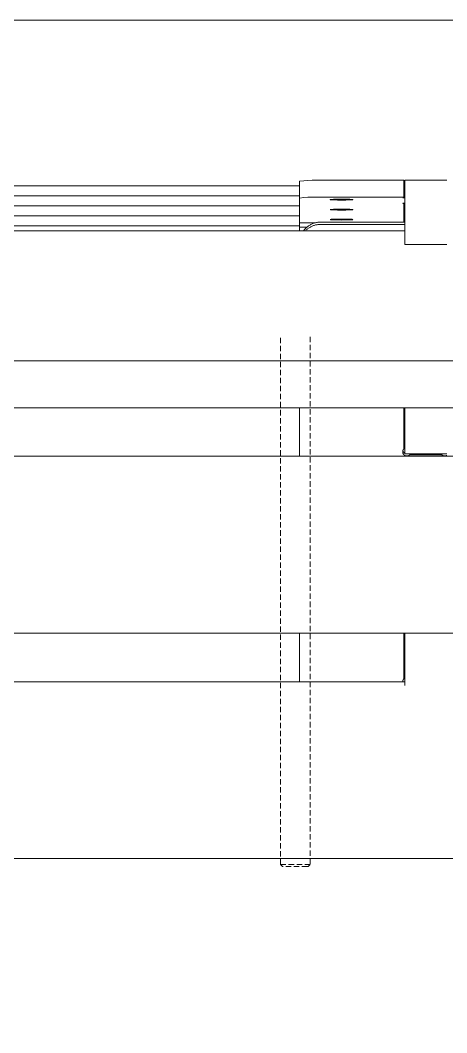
# Model space of a CAD drawing. Header units: millimetres. Extents: x -213 to 4577, y -424 to 2634.
# Drawn here: x 942.8 to 1044.2, y 2393.8 to 2634.2 of the extents above; entities that cross this region are included whole.
import ezdxf

# ---------------------------------------------------------------- set-up
doc = ezdxf.new("R2010")
doc.units = ezdxf.units.MM
doc.linetypes.add('HIDDEN', pattern=[1.905, 1.27, -0.635])
doc.layers.add('ZANO_R', color=7, linetype='Continuous', lineweight=0)
doc.layers.add('ZANO_R_przerywana', color=7, linetype='HIDDEN', lineweight=0)

msp = doc.modelspace()

# ---------------------------------------------------------------- linework, layer by layer
at = {"layer": 'ZANO_R'}
for p, q in [((142.17, 2634.21), (1936.17, 2634.21)), ((1009.17, 2594.89), (224.17, 2594.89)), ((1010.17, 2596.1), (1009.17, 2595.99)), ((1009.17, 2595.99), (1009.17, 2592)), ((1011.17, 2596.18), (1010.17, 2596.1)), ((1012.17, 2596.22), (1011.17, 2596.18)), ((1013.17, 2596.23), (1012.17, 2596.22)), ((1014.17, 2596.2), (1013.17, 2596.23)), ((1033.97, 2596.2), (1014.17, 2596.2)), ((1033.97, 2592.21), (1033.97, 2596.2)), ((1034.17, 2596.02), (1033.97, 2596.03)), ((1034.17, 2596.2), (1034.17, 2583.59)), ((1034.17, 2596.2), (1044.17, 2596.2)), ((1009.17, 2592.53), (224.17, 2592.53)), ((1010.17, 2592.11), (1009.17, 2592)), ((1009.17, 2592), (1009.17, 2586.12)), ((1011.17, 2592.18), (1010.17, 2592.11)), ((1012.17, 2592.22), (1011.17, 2592.18)), ((1013.17, 2592.23), (1012.17, 2592.22)), ((1014.17, 2592.21), (1013.17, 2592.23)), ((1033.97, 2592.21), (1014.17, 2592.21)), ((1033.68, 2592.05), (1033.68, 2592.06)), ((1033.68, 2592.06), (1033.68, 2592.06)), ((1033.68, 2592.06), (1033.68, 2592.06)), ((1033.68, 2592.06), (1033.68, 2592.06)), ((1033.68, 2592.06), (1033.68, 2592.06)), ((1033.68, 2592.06), (1033.68, 2592.06)), ((1033.68, 2592.06), (1033.68, 2592.06)), ((1033.68, 2592.06), (1033.68, 2592.06)), ((1033.68, 2592.06), (1033.68, 2592.06)), ((1033.68, 2592.06), (1033.68, 2592.06)), ((1033.68, 2592.06), (1033.68, 2592.06)), ((1033.68, 2592.06), (1033.68, 2592.06)), ((1033.68, 2592.06), (1033.68, 2592.06)), ((1033.68, 2592.06), (1033.68, 2592.06)), ((1033.68, 2592.06), (1033.68, 2592.06)), ((1033.68, 2592.06), (1033.68, 2592.06)), ((1033.68, 2592.06), (1033.68, 2592.06)), ((1033.68, 2592.06), (1033.68, 2592.06)), ((1033.68, 2592.06), (1033.68, 2592.06)), ((1033.68, 2592.06), (1033.68, 2592.06)), ((1033.68, 2592.06), (1033.68, 2592.06)), ((1033.68, 2592.06), (1033.68, 2592.06)), ((1033.68, 2592.06), (1033.68, 2592.06)), ((1033.68, 2592.06), (1033.68, 2592.06)), ((1033.68, 2592.06), (1033.68, 2592.06)), ((1033.68, 2592.06), (1033.68, 2592.06)), ((1033.68, 2592.06), (1033.68, 2592.06)), ((1033.68, 2592.06), (1033.68, 2592.06)), ((1033.68, 2592.06), (1033.68, 2592.06)), ((1033.68, 2592.06), (1033.68, 2592.06)), ((1033.68, 2592.06), (1033.68, 2592.06)), ((1033.68, 2592.06), (1033.68, 2592.06)), ((1033.68, 2592.06), (1033.68, 2592.06)), ((1033.68, 2592.06), (1033.68, 2592.06)), ((1033.68, 2592.06), (1033.69, 2592.06)), ((1033.69, 2592.05), (1033.68, 2592.05)), ((1033.69, 2592.06), (1033.69, 2592.07)), ((1033.69, 2592.07), (1033.69, 2592.07)), ((1033.69, 2592.07), (1033.69, 2592.07)), ((1033.69, 2592.07), (1033.7, 2592.07)), ((1033.69, 2592.06), (1033.69, 2592.06)), ((1033.7, 2592.05), (1033.69, 2592.05)), ((1033.69, 2592.05), (1033.69, 2592.05)), ((1033.69, 2592.05), (1033.69, 2592.05)), ((1033.69, 2592.05), (1033.69, 2592.05)), ((1033.69, 2592.05), (1033.69, 2592.05)), ((1033.7, 2592.07), (1033.7, 2592.07)), ((1033.7, 2592.07), (1033.71, 2592.07)), ((1033.71, 2592.05), (1033.7, 2592.05)), ((1033.7, 2592.05), (1033.7, 2592.05)), ((1033.71, 2592.07), (1033.71, 2592.07)), ((1033.71, 2592.07), (1033.73, 2592.07)), ((1033.73, 2592.05), (1033.71, 2592.05)), ((1033.71, 2592.05), (1033.71, 2592.05)), ((1033.73, 2592.07), (1033.76, 2592.08)), ((1033.76, 2592.04), (1033.73, 2592.05)), ((1033.76, 2592.08), (1033.8, 2592.08)), ((1033.8, 2592.04), (1033.76, 2592.04)), ((1033.8, 2592.08), (1033.97, 2592.09)), ((1033.97, 2592.03), (1033.8, 2592.04)), ((1033.97, 2592.09), (1033.97, 2592.21)), ((1034.17, 2592.02), (1033.97, 2592.03)), ((1009.17, 2590.16), (224.17, 2590.16)), ((1016.47, 2591.61), (1016.47, 2591.62)), ((1016.47, 2591.62), (1016.47, 2591.62)), ((1016.47, 2591.62), (1016.47, 2591.62)), ((1016.47, 2591.62), (1016.47, 2591.62)), ((1016.47, 2591.62), (1016.47, 2591.62)), ((1016.47, 2591.62), (1016.47, 2591.62)), ((1016.47, 2591.62), (1016.47, 2591.62)), ((1016.47, 2591.62), (1016.47, 2591.62)), ((1016.47, 2591.62), (1016.47, 2591.62)), ((1016.47, 2591.62), (1016.47, 2591.62)), ((1016.47, 2591.62), (1016.48, 2591.62)), ((1016.48, 2591.61), (1016.47, 2591.61)), ((1016.47, 2591.61), (1016.47, 2591.61)), ((1016.47, 2591.61), (1016.47, 2591.61)), ((1016.47, 2591.61), (1016.47, 2591.61)), ((1016.47, 2591.61), (1016.47, 2591.61)), ((1016.47, 2591.61), (1016.47, 2591.61)), ((1016.47, 2591.61), (1016.47, 2591.61)), ((1016.48, 2591.62), (1016.48, 2591.63)), ((1016.48, 2591.63), (1016.48, 2591.63)), ((1016.48, 2591.63), (1016.48, 2591.63)), ((1016.48, 2591.63), (1016.49, 2591.63)), ((1016.48, 2591.62), (1016.48, 2591.62)), ((1016.48, 2591.62), (1016.48, 2591.62)), ((1016.48, 2591.62), (1016.48, 2591.62)), ((1016.48, 2591.62), (1016.48, 2591.62)), ((1016.48, 2591.62), (1016.48, 2591.62)), ((1016.48, 2591.6), (1016.48, 2591.61)), ((1016.48, 2591.61), (1016.48, 2591.61)), ((1016.48, 2591.61), (1016.48, 2591.61)), ((1016.48, 2591.61), (1016.48, 2591.61)), ((1016.48, 2591.61), (1016.48, 2591.61)), ((1016.48, 2591.61), (1016.48, 2591.61)), ((1016.48, 2591.61), (1016.48, 2591.61)), ((1016.48, 2591.61), (1016.48, 2591.61)), ((1016.49, 2591.6), (1016.48, 2591.6)), ((1016.49, 2591.63), (1016.49, 2591.63)), ((1016.49, 2591.63), (1016.49, 2591.63)), ((1016.49, 2591.63), (1016.49, 2591.63)), ((1016.49, 2591.63), (1016.5, 2591.63)), ((1016.5, 2591.6), (1016.49, 2591.6)), ((1016.49, 2591.6), (1016.49, 2591.6)), ((1016.49, 2591.6), (1016.49, 2591.6)), ((1016.49, 2591.6), (1016.49, 2591.6)), ((1016.5, 2591.63), (1016.5, 2591.63)), ((1016.5, 2591.63), (1016.51, 2591.63)), ((1016.51, 2591.6), (1016.5, 2591.6)), ((1016.5, 2591.6), (1016.5, 2591.6)), ((1016.51, 2591.63), (1016.52, 2591.64)), ((1016.52, 2591.6), (1016.51, 2591.6)), ((1016.52, 2591.64), (1016.53, 2591.64)), ((1016.53, 2591.59), (1016.52, 2591.6)), ((1016.53, 2591.64), (1016.54, 2591.64)), ((1016.54, 2591.59), (1016.53, 2591.59)), ((1016.54, 2591.64), (1016.58, 2591.65)), ((1016.58, 2591.58), (1016.54, 2591.59)), ((1016.58, 2591.65), (1016.62, 2591.65)), ((1016.62, 2591.58), (1016.58, 2591.58)), ((1016.62, 2591.65), (1016.66, 2591.66)), ((1016.66, 2591.57), (1016.62, 2591.58)), ((1016.66, 2591.66), (1016.77, 2591.67)), ((1016.77, 2591.56), (1016.66, 2591.57)), ((1016.77, 2591.67), (1016.91, 2591.68)), ((1016.91, 2591.55), (1016.77, 2591.56)), ((1016.91, 2591.68), (1017.26, 2591.7)), ((1017.26, 2591.54), (1016.91, 2591.55)), ((1017.26, 2591.7), (1018.18, 2591.72)), ((1018.18, 2591.51), (1017.26, 2591.54)), ((1018.18, 2591.72), (1019.17, 2591.73)), ((1019.17, 2591.5), (1018.18, 2591.51)), ((1019.17, 2591.73), (1020.17, 2591.72)), ((1020.17, 2591.51), (1019.17, 2591.5)), ((1020.17, 2591.72), (1021.08, 2591.7)), ((1021.08, 2591.54), (1020.17, 2591.51)), ((1021.08, 2591.7), (1021.43, 2591.68)), ((1021.43, 2591.55), (1021.08, 2591.54)), ((1021.43, 2591.68), (1021.57, 2591.67)), ((1021.57, 2591.56), (1021.43, 2591.55)), ((1021.57, 2591.67), (1021.68, 2591.66)), ((1021.68, 2591.57), (1021.57, 2591.56)), ((1021.68, 2591.66), (1021.73, 2591.65)), ((1021.73, 2591.58), (1021.68, 2591.57)), ((1021.73, 2591.65), (1021.77, 2591.65)), ((1021.77, 2591.58), (1021.73, 2591.58)), ((1021.77, 2591.65), (1021.8, 2591.64)), ((1021.8, 2591.59), (1021.77, 2591.58)), ((1021.8, 2591.64), (1021.81, 2591.64)), ((1021.81, 2591.59), (1021.8, 2591.59)), ((1021.81, 2591.64), (1021.83, 2591.64)), ((1021.83, 2591.6), (1021.81, 2591.59)), ((1021.83, 2591.64), (1021.84, 2591.63)), ((1021.84, 2591.6), (1021.83, 2591.6)), ((1021.84, 2591.63), (1021.84, 2591.63)), ((1021.84, 2591.63), (1021.85, 2591.63)), ((1021.85, 2591.6), (1021.84, 2591.6)), ((1021.84, 2591.6), (1021.84, 2591.6)), ((1021.85, 2591.63), (1021.85, 2591.63)), ((1021.85, 2591.63), (1021.85, 2591.63)), ((1021.85, 2591.63), (1021.86, 2591.63)), ((1021.86, 2591.6), (1021.85, 2591.6)), ((1021.85, 2591.6), (1021.85, 2591.6)), ((1021.85, 2591.6), (1021.85, 2591.6)), ((1021.86, 2591.63), (1021.86, 2591.63)), ((1021.86, 2591.63), (1021.86, 2591.63)), ((1021.86, 2591.63), (1021.86, 2591.63)), ((1021.86, 2591.63), (1021.86, 2591.63)), ((1021.86, 2591.63), (1021.86, 2591.62)), ((1021.86, 2591.62), (1021.86, 2591.62)), ((1021.86, 2591.62), (1021.87, 2591.62)), ((1021.87, 2591.61), (1021.86, 2591.61)), ((1021.86, 2591.61), (1021.86, 2591.61)), ((1021.86, 2591.61), (1021.86, 2591.61)), ((1021.86, 2591.61), (1021.86, 2591.61)), ((1021.86, 2591.61), (1021.86, 2591.6)), ((1021.86, 2591.6), (1021.86, 2591.6)), ((1021.86, 2591.6), (1021.86, 2591.6)), ((1021.87, 2591.62), (1021.87, 2591.62)), ((1021.87, 2591.62), (1021.87, 2591.62)), ((1021.87, 2591.62), (1021.87, 2591.62)), ((1021.87, 2591.62), (1021.87, 2591.62)), ((1021.87, 2591.62), (1021.87, 2591.62)), ((1021.87, 2591.62), (1021.87, 2591.62)), ((1021.87, 2591.62), (1021.87, 2591.62)), ((1021.87, 2591.62), (1021.87, 2591.62)), ((1021.87, 2591.62), (1021.87, 2591.62)), ((1021.87, 2591.62), (1021.87, 2591.62)), ((1021.87, 2591.62), (1021.87, 2591.62)), ((1021.87, 2591.62), (1021.87, 2591.62)), ((1021.87, 2591.62), (1021.87, 2591.62)), ((1021.87, 2591.62), (1021.87, 2591.61)), ((1021.87, 2591.61), (1021.87, 2591.61)), ((1021.87, 2591.61), (1021.87, 2591.61)), ((1021.87, 2591.61), (1021.87, 2591.61)), ((1021.87, 2591.61), (1021.87, 2591.61)), ((1021.87, 2591.61), (1021.87, 2591.61)), ((1021.87, 2591.61), (1021.87, 2591.61)), ((1021.87, 2591.61), (1021.87, 2591.61)), ((1021.87, 2591.61), (1021.87, 2591.61)), ((1021.87, 2591.61), (1021.87, 2591.61)), ((1021.87, 2591.61), (1021.87, 2591.61)), ((1033.69, 2590.75), (1033.68, 2590.75)), ((1033.68, 2590.75), (1033.68, 2590.75)), ((1033.68, 2590.75), (1033.68, 2590.75)), ((1033.68, 2590.75), (1033.68, 2590.75)), ((1033.68, 2590.75), (1033.68, 2590.75)), ((1033.68, 2590.75), (1033.68, 2590.75)), ((1033.68, 2590.75), (1033.68, 2590.75)), ((1033.68, 2590.75), (1033.68, 2590.75)), ((1033.68, 2590.75), (1033.68, 2590.75)), ((1033.68, 2590.75), (1033.68, 2590.75)), ((1033.68, 2590.75), (1033.68, 2590.75)), ((1033.68, 2590.75), (1033.68, 2590.75)), ((1033.68, 2590.75), (1033.68, 2590.75)), ((1033.68, 2590.75), (1033.68, 2590.75)), ((1033.68, 2590.75), (1033.68, 2590.75)), ((1033.68, 2590.75), (1033.68, 2590.75)), ((1033.68, 2590.75), (1033.68, 2590.75)), ((1033.68, 2590.75), (1033.68, 2590.75)), ((1033.68, 2590.75), (1033.68, 2590.75)), ((1033.68, 2590.75), (1033.68, 2590.75)), ((1033.68, 2590.75), (1033.68, 2590.75)), ((1033.68, 2590.75), (1033.68, 2590.75)), ((1033.68, 2590.75), (1033.68, 2590.75)), ((1033.68, 2590.75), (1033.68, 2590.75)), ((1033.68, 2590.75), (1033.68, 2590.75)), ((1033.68, 2590.75), (1033.68, 2590.75)), ((1033.68, 2590.75), (1033.68, 2590.75)), ((1033.68, 2590.75), (1033.68, 2590.75)), ((1033.68, 2590.75), (1033.68, 2590.75)), ((1033.68, 2590.75), (1033.68, 2590.75)), ((1033.68, 2590.75), (1033.68, 2590.75)), ((1033.68, 2590.75), (1033.68, 2590.75)), ((1033.68, 2590.75), (1033.68, 2590.75)), ((1033.68, 2590.75), (1033.68, 2590.75)), ((1033.68, 2590.75), (1033.68, 2590.75)), ((1033.68, 2590.75), (1033.68, 2590.75)), ((1033.68, 2590.75), (1033.68, 2590.75)), ((1033.68, 2590.75), (1033.68, 2590.75)), ((1033.68, 2590.75), (1033.68, 2590.75)), ((1033.68, 2590.75), (1033.68, 2590.75)), ((1033.68, 2590.75), (1033.68, 2590.75)), ((1033.68, 2590.75), (1033.68, 2590.75)), ((1033.68, 2590.75), (1033.68, 2590.75)), ((1033.68, 2590.75), (1033.68, 2590.75)), ((1033.68, 2590.75), (1033.69, 2590.75)), ((1033.69, 2590.75), (1033.69, 2590.76)), ((1033.69, 2590.76), (1033.69, 2590.76)), ((1033.69, 2590.76), (1033.69, 2590.76)), ((1033.69, 2590.76), (1033.69, 2590.76)), ((1033.69, 2590.76), (1033.69, 2590.76)), ((1033.69, 2590.76), (1033.7, 2590.76)), ((1033.69, 2590.74), (1033.69, 2590.75)), ((1033.7, 2590.74), (1033.69, 2590.74)), ((1033.69, 2590.74), (1033.69, 2590.74)), ((1033.69, 2590.74), (1033.69, 2590.74)), ((1033.69, 2590.74), (1033.69, 2590.74)), ((1033.69, 2590.74), (1033.69, 2590.74)), ((1033.7, 2590.76), (1033.7, 2590.76)), ((1033.7, 2590.76), (1033.71, 2590.76)), ((1033.71, 2590.74), (1033.7, 2590.74)), ((1033.71, 2590.76), (1033.72, 2590.76)), ((1033.72, 2590.74), (1033.71, 2590.74)), ((1033.72, 2590.76), (1033.73, 2590.76)), ((1033.74, 2590.74), (1033.72, 2590.74)), ((1033.73, 2590.76), (1033.76, 2590.77)), ((1033.77, 2590.73), (1033.74, 2590.74)), ((1033.76, 2590.77), (1034.17, 2590.79)), ((1033.8, 2590.73), (1033.77, 2590.73)), ((1033.88, 2590.72), (1033.8, 2590.73)), ((1033.97, 2590.72), (1033.88, 2590.72)), ((1033.97, 2590.72), (1033.97, 2590.78)), ((1033.97, 2586.27), (1033.97, 2590.72)), ((1034.17, 2590.16), (1033.97, 2590.16)), ((1009.17, 2587.8), (224.17, 2587.8)), ((1016.47, 2589.25), (1016.47, 2589.26)), ((1016.47, 2589.26), (1016.47, 2589.26)), ((1016.47, 2589.26), (1016.48, 2589.26)), ((1016.48, 2589.25), (1016.47, 2589.25)), ((1016.47, 2589.25), (1016.47, 2589.25)), ((1016.47, 2589.25), (1016.47, 2589.25)), ((1016.47, 2589.25), (1016.47, 2589.25)), ((1016.47, 2589.25), (1016.47, 2589.25)), ((1016.47, 2589.25), (1016.47, 2589.25)), ((1016.47, 2589.25), (1016.47, 2589.25)), ((1016.47, 2589.25), (1016.47, 2589.25)), ((1016.47, 2589.25), (1016.47, 2589.25)), ((1016.47, 2589.25), (1016.47, 2589.25)), ((1016.47, 2589.25), (1016.47, 2589.25)), ((1016.47, 2589.25), (1016.47, 2589.25)), ((1016.47, 2589.25), (1016.47, 2589.25)), ((1016.47, 2589.25), (1016.47, 2589.25)), ((1016.47, 2589.25), (1016.47, 2589.25)), ((1016.48, 2589.26), (1016.48, 2589.26)), ((1016.48, 2589.26), (1016.48, 2589.26)), ((1016.48, 2589.26), (1016.48, 2589.26)), ((1016.48, 2589.26), (1016.48, 2589.26)), ((1016.48, 2589.26), (1016.48, 2589.26)), ((1016.48, 2589.26), (1016.48, 2589.26)), ((1016.48, 2589.26), (1016.48, 2589.26)), ((1016.48, 2589.26), (1016.48, 2589.26)), ((1016.48, 2589.26), (1016.49, 2589.26)), ((1016.48, 2589.24), (1016.48, 2589.25)), ((1016.49, 2589.24), (1016.48, 2589.24)), ((1016.48, 2589.24), (1016.48, 2589.24)), ((1016.48, 2589.24), (1016.48, 2589.24)), ((1016.48, 2589.24), (1016.48, 2589.24)), ((1016.48, 2589.24), (1016.48, 2589.24)), ((1016.48, 2589.24), (1016.48, 2589.24)), ((1016.48, 2589.24), (1016.48, 2589.24)), ((1016.48, 2589.24), (1016.48, 2589.24)), ((1016.49, 2589.26), (1016.49, 2589.27)), ((1016.49, 2589.27), (1016.5, 2589.27)), ((1016.49, 2589.26), (1016.49, 2589.26)), ((1016.49, 2589.26), (1016.49, 2589.26)), ((1016.5, 2589.24), (1016.49, 2589.24)), ((1016.49, 2589.24), (1016.49, 2589.24)), ((1016.49, 2589.24), (1016.49, 2589.24)), ((1016.49, 2589.24), (1016.49, 2589.24)), ((1016.5, 2589.27), (1016.5, 2589.27)), ((1016.5, 2589.27), (1016.51, 2589.27)), ((1016.5, 2589.23), (1016.5, 2589.24)), ((1016.51, 2589.23), (1016.5, 2589.23)), ((1016.51, 2589.27), (1016.52, 2589.27)), ((1016.52, 2589.23), (1016.51, 2589.23)), ((1016.52, 2589.27), (1016.53, 2589.27)), ((1016.53, 2589.23), (1016.52, 2589.23)), ((1016.53, 2589.27), (1016.54, 2589.28)), ((1016.54, 2589.23), (1016.53, 2589.23)), ((1016.54, 2589.28), (1016.58, 2589.28)), ((1016.58, 2589.22), (1016.54, 2589.23)), ((1016.58, 2589.28), (1016.62, 2589.29)), ((1016.62, 2589.21), (1016.58, 2589.22)), ((1016.62, 2589.29), (1016.66, 2589.29)), ((1016.66, 2589.21), (1016.62, 2589.21)), ((1016.66, 2589.29), (1016.77, 2589.3)), ((1016.77, 2589.2), (1016.66, 2589.21)), ((1016.77, 2589.3), (1016.91, 2589.31)), ((1016.91, 2589.19), (1016.77, 2589.2)), ((1016.91, 2589.31), (1017.26, 2589.33)), ((1017.26, 2589.17), (1016.91, 2589.19)), ((1017.26, 2589.33), (1018.18, 2589.36)), ((1018.18, 2589.15), (1017.26, 2589.17)), ((1018.18, 2589.36), (1019.17, 2589.37)), ((1019.17, 2589.14), (1018.18, 2589.15)), ((1019.17, 2589.37), (1020.17, 2589.36)), ((1020.17, 2589.15), (1019.17, 2589.14)), ((1020.17, 2589.36), (1021.08, 2589.33)), ((1021.08, 2589.17), (1020.17, 2589.15)), ((1021.08, 2589.33), (1021.43, 2589.31)), ((1021.43, 2589.19), (1021.08, 2589.17)), ((1021.43, 2589.31), (1021.57, 2589.3)), ((1021.57, 2589.2), (1021.43, 2589.19)), ((1021.57, 2589.3), (1021.68, 2589.29)), ((1021.68, 2589.21), (1021.57, 2589.2)), ((1021.68, 2589.29), (1021.73, 2589.29)), ((1021.73, 2589.21), (1021.68, 2589.21)), ((1021.73, 2589.29), (1021.77, 2589.28)), ((1021.77, 2589.22), (1021.73, 2589.21)), ((1021.77, 2589.28), (1021.8, 2589.28)), ((1021.8, 2589.23), (1021.77, 2589.22)), ((1021.8, 2589.28), (1021.81, 2589.27)), ((1021.81, 2589.23), (1021.8, 2589.23)), ((1021.81, 2589.27), (1021.83, 2589.27)), ((1021.83, 2589.23), (1021.81, 2589.23)), ((1021.83, 2589.27), (1021.84, 2589.27)), ((1021.84, 2589.23), (1021.83, 2589.23)), ((1021.84, 2589.27), (1021.84, 2589.27)), ((1021.84, 2589.27), (1021.85, 2589.27)), ((1021.85, 2589.24), (1021.84, 2589.23)), ((1021.84, 2589.23), (1021.84, 2589.23)), ((1021.85, 2589.27), (1021.85, 2589.27)), ((1021.85, 2589.27), (1021.85, 2589.26)), ((1021.85, 2589.26), (1021.86, 2589.26)), ((1021.86, 2589.24), (1021.85, 2589.24)), ((1021.85, 2589.24), (1021.85, 2589.24)), ((1021.85, 2589.24), (1021.85, 2589.24)), ((1021.86, 2589.26), (1021.86, 2589.26)), ((1021.86, 2589.26), (1021.86, 2589.26)), ((1021.86, 2589.26), (1021.86, 2589.26)), ((1021.86, 2589.26), (1021.86, 2589.26)), ((1021.86, 2589.26), (1021.86, 2589.26)), ((1021.86, 2589.26), (1021.86, 2589.26)), ((1021.86, 2589.26), (1021.87, 2589.26)), ((1021.87, 2589.24), (1021.86, 2589.24)), ((1021.86, 2589.24), (1021.86, 2589.24)), ((1021.86, 2589.24), (1021.86, 2589.24)), ((1021.86, 2589.24), (1021.86, 2589.24)), ((1021.86, 2589.24), (1021.86, 2589.24)), ((1021.86, 2589.24), (1021.86, 2589.24)), ((1021.86, 2589.24), (1021.86, 2589.24)), ((1021.87, 2589.26), (1021.87, 2589.26)), ((1021.87, 2589.26), (1021.87, 2589.26)), ((1021.87, 2589.26), (1021.87, 2589.26)), ((1021.87, 2589.26), (1021.87, 2589.26)), ((1021.87, 2589.26), (1021.87, 2589.26)), ((1021.87, 2589.26), (1021.87, 2589.25)), ((1021.87, 2589.25), (1021.87, 2589.25)), ((1021.87, 2589.25), (1021.87, 2589.25)), ((1021.87, 2589.25), (1021.87, 2589.25)), ((1021.87, 2589.25), (1021.87, 2589.25)), ((1021.87, 2589.25), (1021.87, 2589.25)), ((1021.87, 2589.25), (1021.87, 2589.25)), ((1021.87, 2589.25), (1021.87, 2589.25)), ((1021.87, 2589.25), (1021.87, 2589.25)), ((1021.87, 2589.25), (1021.87, 2589.25)), ((1021.87, 2589.25), (1021.87, 2589.25)), ((1021.87, 2589.25), (1021.87, 2589.25)), ((1021.87, 2589.25), (1021.87, 2589.25)), ((1021.87, 2589.25), (1021.87, 2589.25)), ((1021.87, 2589.25), (1021.87, 2589.25)), ((1021.87, 2589.25), (1021.87, 2589.25)), ((1021.87, 2589.25), (1021.87, 2589.24)), ((1021.87, 2589.24), (1021.87, 2589.24)), ((1021.87, 2589.24), (1021.87, 2589.24)), ((1034.17, 2587.8), (1033.97, 2587.8)), ((1009.17, 2585.43), (224.17, 2585.43)), ((1009.17, 2586.12), (1009.17, 2585.06)), ((1009.17, 2586.12), (1012.78, 2586.08)), ((1010.91, 2585.07), (1009.17, 2585.06)), ((1009.17, 2585.06), (1009.17, 2584.18)), ((1010.52, 2584.71), (1010.64, 2584.83)), ((1010.64, 2584.83), (1010.76, 2584.94)), ((1010.76, 2584.94), (1010.89, 2585.06)), ((1010.89, 2585.06), (1011.02, 2585.17)), ((1011.02, 2585.17), (1011.16, 2585.27)), ((1011.16, 2585.27), (1011.29, 2585.37)), ((1011.16, 2584.74), (1011.3, 2584.84)), ((1011.29, 2585.37), (1011.44, 2585.47)), ((1011.3, 2584.84), (1011.44, 2584.94)), ((1011.44, 2585.47), (1011.58, 2585.56)), ((1011.44, 2584.94), (1011.58, 2585.03)), ((1011.58, 2585.56), (1011.73, 2585.64)), ((1011.58, 2585.03), (1011.73, 2585.11)), ((1011.73, 2585.64), (1011.88, 2585.72)), ((1011.73, 2585.11), (1011.88, 2585.19)), ((1011.88, 2585.72), (1012.03, 2585.8)), ((1011.88, 2585.19), (1012.03, 2585.27)), ((1012.03, 2585.8), (1012.18, 2585.87)), ((1012.03, 2585.27), (1012.19, 2585.34)), ((1012.18, 2585.87), (1012.34, 2585.93)), ((1012.19, 2585.34), (1012.35, 2585.4)), ((1012.34, 2585.93), (1012.5, 2585.99)), ((1012.35, 2585.4), (1012.51, 2585.46)), ((1012.5, 2585.99), (1012.66, 2586.04)), ((1012.51, 2585.46), (1012.67, 2585.51)), ((1012.66, 2586.04), (1012.83, 2586.09)), ((1012.67, 2585.51), (1012.83, 2585.56)), ((1012.83, 2586.09), (1012.99, 2586.14)), ((1012.83, 2585.56), (1012.99, 2585.6)), ((1012.99, 2586.14), (1013.16, 2586.17)), ((1012.99, 2585.6), (1013.16, 2585.64)), ((1013.16, 2586.17), (1013.32, 2586.2)), ((1013.16, 2585.64), (1013.33, 2585.67)), ((1013.32, 2586.2), (1013.49, 2586.23)), ((1013.33, 2585.67), (1013.49, 2585.7)), ((1013.49, 2586.23), (1013.66, 2586.25)), ((1013.49, 2585.7), (1013.66, 2585.72)), ((1013.66, 2586.25), (1013.83, 2586.26)), ((1013.66, 2585.72), (1013.83, 2585.73)), ((1013.83, 2586.26), (1014, 2586.27)), ((1013.83, 2585.73), (1014, 2585.74)), ((1014, 2586.27), (1014.17, 2586.27)), ((1014, 2585.74), (1014.17, 2585.74)), ((1014.17, 2586.27), (1034.17, 2586.27)), ((1014.17, 2585.74), (1034.17, 2585.74)), ((1016.47, 2586.88), (1016.47, 2586.89)), ((1016.47, 2586.89), (1016.47, 2586.89)), ((1016.47, 2586.89), (1016.47, 2586.89)), ((1016.47, 2586.89), (1016.47, 2586.89)), ((1016.47, 2586.89), (1016.47, 2586.89)), ((1016.47, 2586.89), (1016.47, 2586.89)), ((1016.47, 2586.89), (1016.47, 2586.89)), ((1016.47, 2586.89), (1016.47, 2586.89)), ((1016.47, 2586.89), (1016.47, 2586.89)), ((1016.47, 2586.89), (1016.47, 2586.89)), ((1016.47, 2586.89), (1016.47, 2586.89)), ((1016.47, 2586.89), (1016.48, 2586.89)), ((1016.48, 2586.88), (1016.47, 2586.88)), ((1016.47, 2586.88), (1016.47, 2586.88)), ((1016.47, 2586.88), (1016.47, 2586.88)), ((1016.47, 2586.88), (1016.47, 2586.88)), ((1016.47, 2586.88), (1016.47, 2586.88)), ((1016.47, 2586.88), (1016.47, 2586.88)), ((1016.48, 2586.89), (1016.48, 2586.9)), ((1016.48, 2586.9), (1016.48, 2586.9)), ((1016.48, 2586.9), (1016.48, 2586.9)), ((1016.48, 2586.9), (1016.48, 2586.9)), ((1016.48, 2586.9), (1016.49, 2586.9)), ((1016.48, 2586.89), (1016.48, 2586.89)), ((1016.48, 2586.89), (1016.48, 2586.89)), ((1016.48, 2586.89), (1016.48, 2586.89)), ((1016.48, 2586.89), (1016.48, 2586.89)), ((1016.49, 2586.87), (1016.48, 2586.88)), ((1016.48, 2586.88), (1016.48, 2586.88)), ((1016.48, 2586.88), (1016.48, 2586.88)), ((1016.48, 2586.88), (1016.48, 2586.88)), ((1016.48, 2586.88), (1016.48, 2586.88)), ((1016.48, 2586.88), (1016.48, 2586.88)), ((1016.48, 2586.88), (1016.48, 2586.88)), ((1016.48, 2586.88), (1016.48, 2586.88)), ((1016.48, 2586.88), (1016.48, 2586.88)), ((1016.49, 2586.9), (1016.49, 2586.9)), ((1016.49, 2586.9), (1016.49, 2586.9)), ((1016.49, 2586.9), (1016.49, 2586.9)), ((1016.49, 2586.9), (1016.5, 2586.9)), ((1016.5, 2586.87), (1016.49, 2586.87)), ((1016.49, 2586.87), (1016.49, 2586.87)), ((1016.49, 2586.87), (1016.49, 2586.87)), ((1016.49, 2586.87), (1016.49, 2586.87)), ((1016.5, 2586.9), (1016.5, 2586.9)), ((1016.5, 2586.9), (1016.51, 2586.9)), ((1016.51, 2586.87), (1016.5, 2586.87)), ((1016.5, 2586.87), (1016.5, 2586.87)), ((1016.51, 2586.9), (1016.52, 2586.91)), ((1016.52, 2586.87), (1016.51, 2586.87)), ((1016.52, 2586.91), (1016.53, 2586.91)), ((1016.53, 2586.86), (1016.52, 2586.87)), ((1016.53, 2586.91), (1016.54, 2586.91)), ((1016.54, 2586.86), (1016.53, 2586.86)), ((1016.54, 2586.91), (1016.58, 2586.92)), ((1016.58, 2586.85), (1016.54, 2586.86)), ((1016.58, 2586.92), (1016.62, 2586.92)), ((1016.62, 2586.85), (1016.58, 2586.85)), ((1016.62, 2586.92), (1016.66, 2586.93)), ((1016.66, 2586.84), (1016.62, 2586.85)), ((1016.66, 2586.93), (1016.77, 2586.94)), ((1016.77, 2586.83), (1016.66, 2586.84)), ((1016.77, 2586.94), (1016.91, 2586.95)), ((1016.91, 2586.82), (1016.77, 2586.83)), ((1016.91, 2586.95), (1017.26, 2586.97)), ((1017.26, 2586.81), (1016.91, 2586.82)), ((1017.26, 2586.97), (1018.18, 2586.99)), ((1018.18, 2586.78), (1017.26, 2586.81)), ((1018.18, 2586.99), (1019.17, 2587)), ((1019.17, 2586.77), (1018.18, 2586.78)), ((1019.17, 2587), (1020.17, 2586.99)), ((1020.17, 2586.78), (1019.17, 2586.77)), ((1020.17, 2586.99), (1021.08, 2586.97)), ((1021.08, 2586.81), (1020.17, 2586.78)), ((1021.08, 2586.97), (1021.43, 2586.95)), ((1021.43, 2586.82), (1021.08, 2586.81)), ((1021.43, 2586.95), (1021.57, 2586.94)), ((1021.57, 2586.83), (1021.43, 2586.82)), ((1021.57, 2586.94), (1021.68, 2586.93)), ((1021.68, 2586.84), (1021.57, 2586.83)), ((1021.68, 2586.93), (1021.73, 2586.92)), ((1021.73, 2586.85), (1021.68, 2586.84)), ((1021.73, 2586.92), (1021.77, 2586.92)), ((1021.77, 2586.85), (1021.73, 2586.85)), ((1021.77, 2586.92), (1021.8, 2586.91)), ((1021.8, 2586.86), (1021.77, 2586.85)), ((1021.8, 2586.91), (1021.81, 2586.91)), ((1021.81, 2586.86), (1021.8, 2586.86)), ((1021.81, 2586.91), (1021.83, 2586.91)), ((1021.83, 2586.87), (1021.81, 2586.86)), ((1021.83, 2586.91), (1021.84, 2586.9)), ((1021.84, 2586.87), (1021.83, 2586.87)), ((1021.84, 2586.9), (1021.84, 2586.9)), ((1021.84, 2586.9), (1021.85, 2586.9)), ((1021.85, 2586.87), (1021.84, 2586.87)), ((1021.84, 2586.87), (1021.84, 2586.87)), ((1021.85, 2586.9), (1021.85, 2586.9)), ((1021.85, 2586.9), (1021.85, 2586.9)), ((1021.85, 2586.9), (1021.86, 2586.9)), ((1021.86, 2586.87), (1021.85, 2586.87)), ((1021.85, 2586.87), (1021.85, 2586.87)), ((1021.85, 2586.87), (1021.85, 2586.87)), ((1021.86, 2586.9), (1021.86, 2586.9)), ((1021.86, 2586.9), (1021.86, 2586.9)), ((1021.86, 2586.9), (1021.86, 2586.9)), ((1021.86, 2586.9), (1021.86, 2586.9)), ((1021.86, 2586.9), (1021.86, 2586.9)), ((1021.86, 2586.9), (1021.86, 2586.89)), ((1021.86, 2586.89), (1021.87, 2586.89)), ((1021.87, 2586.88), (1021.86, 2586.88)), ((1021.86, 2586.88), (1021.86, 2586.88)), ((1021.86, 2586.88), (1021.86, 2586.88)), ((1021.86, 2586.88), (1021.86, 2586.88)), ((1021.86, 2586.88), (1021.86, 2586.88)), ((1021.86, 2586.88), (1021.86, 2586.87)), ((1021.86, 2586.87), (1021.86, 2586.87)), ((1021.87, 2586.89), (1021.87, 2586.89)), ((1021.87, 2586.89), (1021.87, 2586.89)), ((1021.87, 2586.89), (1021.87, 2586.89)), ((1021.87, 2586.89), (1021.87, 2586.89)), ((1021.87, 2586.89), (1021.87, 2586.89)), ((1021.87, 2586.89), (1021.87, 2586.89)), ((1021.87, 2586.89), (1021.87, 2586.89)), ((1021.87, 2586.89), (1021.87, 2586.89)), ((1021.87, 2586.89), (1021.87, 2586.89)), ((1021.87, 2586.89), (1021.87, 2586.89)), ((1021.87, 2586.89), (1021.87, 2586.89)), ((1021.87, 2586.89), (1021.87, 2586.89)), ((1021.87, 2586.89), (1021.87, 2586.89)), ((1021.87, 2586.89), (1021.87, 2586.89)), ((1021.87, 2586.89), (1021.87, 2586.88)), ((1021.87, 2586.88), (1021.87, 2586.88)), ((1021.87, 2586.88), (1021.87, 2586.88)), ((1021.87, 2586.88), (1021.87, 2586.88)), ((1021.87, 2586.88), (1021.87, 2586.88)), ((1021.87, 2586.88), (1021.87, 2586.88)), ((1021.87, 2586.88), (1021.87, 2586.88)), ((1021.87, 2586.88), (1021.87, 2586.88)), ((1021.87, 2586.88), (1021.87, 2586.88)), ((1021.87, 2586.88), (1021.87, 2586.88)), ((1034.17, 2586.98), (1033.97, 2586.99)), ((199.17, 2584.18), (1034.17, 2584.18)), ((1010.09, 2584.18), (1010.19, 2584.32)), ((1010.19, 2584.32), (1010.3, 2584.45)), ((1010.3, 2584.45), (1010.41, 2584.58)), ((1010.41, 2584.58), (1010.52, 2584.71)), ((1010.53, 2584.18), (1010.65, 2584.3)), ((1010.65, 2584.3), (1010.77, 2584.42)), ((1010.77, 2584.42), (1010.9, 2584.53)), ((1010.9, 2584.53), (1011.03, 2584.64)), ((1011.03, 2584.64), (1011.16, 2584.74)), ((1034.17, 2583.59), (1034.17, 2580.98)), ((1034.17, 2580.98), (1044.17, 2580.98)), ((139.17, 2553.33), (1939.17, 2553.33)), ((1936.17, 2542.21), (142.17, 2542.21)), ((1009.17, 2530.66), (1009.17, 2542.21)), ((1033.97, 2542.21), (1033.97, 2532.43)), ((1034.17, 2542.21), (1034.17, 2541.36)), ((1034.17, 2541.36), (1034.17, 2533.83)), ((1033.7, 2531.93), (1033.69, 2531.89)), ((1033.69, 2531.89), (1033.69, 2531.86)), ((1033.71, 2531.96), (1033.7, 2531.93)), ((1033.72, 2532.03), (1033.71, 2531.99)), ((1033.71, 2531.99), (1033.71, 2531.96)), ((1033.74, 2532.06), (1033.72, 2532.03)), ((1033.72, 2532), (1033.73, 2531.97)), ((1033.73, 2531.97), (1033.74, 2531.94)), ((1033.75, 2532.09), (1033.74, 2532.06)), ((1033.74, 2531.94), (1033.75, 2531.91)), ((1033.76, 2532.12), (1033.75, 2532.09)), ((1033.75, 2531.91), (1033.76, 2531.88)), ((1033.77, 2532.15), (1033.76, 2532.12)), ((1033.76, 2531.88), (1033.77, 2531.84)), ((1033.79, 2532.19), (1033.77, 2532.15)), ((1033.81, 2532.22), (1033.79, 2532.19)), ((1033.82, 2532.25), (1033.81, 2532.22)), ((1033.84, 2532.27), (1033.82, 2532.25)), ((1033.86, 2532.3), (1033.84, 2532.27)), ((1033.88, 2532.33), (1033.86, 2532.3)), ((1033.9, 2532.36), (1033.88, 2532.33)), ((1033.92, 2532.38), (1033.9, 2532.36)), ((1033.95, 2532.41), (1033.92, 2532.38)), ((1033.97, 2532.43), (1033.95, 2532.41)), ((1034.17, 2533.83), (1034.17, 2531.23)), ((142.17, 2530.66), (1936.17, 2530.66)), ((1033.69, 2531.86), (1033.68, 2531.82)), ((1033.68, 2531.82), (1033.68, 2531.79)), ((1033.68, 2531.79), (1033.68, 2531.75)), ((1033.68, 2531.75), (1033.68, 2531.72)), ((1033.68, 2531.72), (1033.68, 2531.69)), ((1033.68, 2531.69), (1033.68, 2531.65)), ((1033.68, 2531.65), (1033.69, 2531.62)), ((1033.69, 2531.62), (1033.69, 2531.58)), ((1033.69, 2531.58), (1033.7, 2531.55)), ((1033.7, 2531.55), (1033.7, 2531.52)), ((1033.7, 2531.52), (1033.71, 2531.48)), ((1033.71, 2531.48), (1033.72, 2531.45)), ((1033.72, 2531.45), (1033.73, 2531.42)), ((1033.73, 2531.42), (1033.74, 2531.38)), ((1033.74, 2531.38), (1033.76, 2531.35)), ((1033.76, 2531.35), (1033.77, 2531.32)), ((1033.77, 2531.84), (1033.79, 2531.82)), ((1033.77, 2531.32), (1033.79, 2531.29)), ((1033.79, 2531.82), (1033.8, 2531.79)), ((1033.79, 2531.29), (1033.8, 2531.26)), ((1033.8, 2531.79), (1033.82, 2531.76)), ((1033.8, 2531.26), (1033.82, 2531.23)), ((1033.82, 2531.76), (1033.84, 2531.73)), ((1033.82, 2531.23), (1033.84, 2531.2)), ((1033.84, 2531.73), (1033.86, 2531.7)), ((1033.84, 2531.2), (1033.86, 2531.17)), ((1033.86, 2531.7), (1033.88, 2531.67)), ((1033.86, 2531.17), (1033.88, 2531.14)), ((1033.88, 2531.67), (1033.9, 2531.65)), ((1033.88, 2531.14), (1033.9, 2531.11)), ((1033.9, 2531.65), (1033.92, 2531.62)), ((1033.9, 2531.11), (1033.92, 2531.09)), ((1033.92, 2531.62), (1033.94, 2531.6)), ((1033.92, 2531.09), (1033.94, 2531.06)), ((1033.94, 2531.6), (1033.96, 2531.57)), ((1033.94, 2531.06), (1033.97, 2531.04)), ((1033.96, 2531.57), (1033.99, 2531.55)), ((1033.97, 2531.04), (1033.99, 2531.01)), ((1033.99, 2531.55), (1034.01, 2531.53)), ((1033.99, 2531.01), (1034.02, 2530.99)), ((1034.01, 2531.53), (1034.04, 2531.51)), ((1034.02, 2530.99), (1034.04, 2530.97)), ((1034.04, 2531.51), (1034.06, 2531.49)), ((1034.04, 2530.97), (1034.07, 2530.95)), ((1034.06, 2531.49), (1034.09, 2531.47)), ((1034.07, 2530.95), (1034.1, 2530.93)), ((1034.09, 2531.47), (1034.12, 2531.45)), ((1034.1, 2530.93), (1034.13, 2530.91)), ((1034.12, 2531.45), (1034.14, 2531.43)), ((1034.13, 2530.91), (1034.15, 2530.89)), ((1034.14, 2531.43), (1034.17, 2531.41)), ((1034.15, 2530.89), (1034.18, 2530.87)), ((1034.17, 2531.23), (1044.17, 2531.23)), ((1034.18, 2530.87), (1034.21, 2530.85)), ((1034.21, 2530.85), (1034.25, 2530.84)), ((1034.25, 2530.84), (1034.28, 2530.82)), ((1034.28, 2530.82), (1034.31, 2530.81)), ((1034.31, 2530.81), (1034.34, 2530.8)), ((1034.34, 2530.8), (1034.37, 2530.79)), ((1034.37, 2530.79), (1034.41, 2530.78)), ((1034.41, 2530.78), (1034.44, 2530.77)), ((1034.44, 2530.77), (1034.47, 2530.76)), ((1034.47, 2530.76), (1034.51, 2530.76)), ((1034.51, 2530.76), (1034.54, 2530.75)), ((1034.54, 2530.75), (1034.58, 2530.75)), ((1034.58, 2530.75), (1034.61, 2530.74)), ((1034.61, 2530.74), (1034.64, 2530.74)), ((1034.64, 2530.74), (1034.68, 2530.74)), ((1034.71, 2530.74), (1034.68, 2530.74)), ((1034.75, 2530.75), (1034.71, 2530.74)), ((1034.78, 2530.75), (1034.75, 2530.75)), ((1034.81, 2530.75), (1034.78, 2530.75)), ((1034.85, 2530.76), (1034.81, 2530.75)), ((1034.88, 2530.76), (1034.85, 2530.76)), ((1034.92, 2530.77), (1034.88, 2530.76)), ((1034.95, 2530.78), (1034.92, 2530.77)), ((1034.98, 2530.79), (1034.95, 2530.78)), ((1035.01, 2530.8), (1034.98, 2530.79)), ((1035.05, 2530.81), (1035.01, 2530.8)), ((1035.08, 2530.82), (1035.05, 2530.81)), ((1035.11, 2530.84), (1035.08, 2530.82)), ((1035.14, 2530.85), (1035.11, 2530.84)), ((1035.17, 2530.87), (1035.14, 2530.85)), ((1035.2, 2530.89), (1035.17, 2530.87)), ((1035.23, 2530.91), (1035.2, 2530.89)), ((1035.26, 2530.92), (1035.23, 2530.91)), ((1035.28, 2530.94), (1035.26, 2530.92)), ((1035.31, 2530.97), (1035.28, 2530.94)), ((1035.34, 2530.99), (1035.31, 2530.97)), ((1035.36, 2531.01), (1035.34, 2530.99)), ((1035.39, 2531.03), (1035.36, 2531.01)), ((1035.39, 2531.23), (1035.39, 2531.03)), ((1035.39, 2531.03), (1042.96, 2531.03)), ((1042.96, 2531.03), (1042.96, 2531.23)), ((1042.96, 2531.03), (1042.98, 2531.01)), ((1042.98, 2531.01), (1043.01, 2530.99)), ((1043.01, 2530.99), (1043.03, 2530.97)), ((1043.03, 2530.97), (1043.06, 2530.94)), ((1043.06, 2530.94), (1043.09, 2530.92)), ((1043.09, 2530.92), (1043.12, 2530.91)), ((1043.12, 2530.91), (1043.15, 2530.89)), ((1043.15, 2530.89), (1043.18, 2530.87)), ((1043.18, 2530.87), (1043.21, 2530.85)), ((1043.21, 2530.85), (1043.24, 2530.84)), ((1043.24, 2530.84), (1043.27, 2530.82)), ((1043.27, 2530.82), (1043.3, 2530.81)), ((1043.3, 2530.81), (1043.33, 2530.8)), ((1043.33, 2530.8), (1043.36, 2530.79)), ((1043.36, 2530.79), (1043.4, 2530.78)), ((1043.4, 2530.78), (1043.43, 2530.77)), ((1043.43, 2530.77), (1043.46, 2530.76)), ((1043.46, 2530.76), (1043.5, 2530.76)), ((1043.5, 2530.76), (1043.53, 2530.75)), ((1043.53, 2530.75), (1043.56, 2530.75)), ((1043.56, 2530.75), (1043.6, 2530.75)), ((1043.6, 2530.75), (1043.63, 2530.74)), ((1043.63, 2530.74), (1043.66, 2530.74)), ((1043.7, 2530.74), (1043.66, 2530.74)), ((1043.73, 2530.74), (1043.7, 2530.74)), ((1043.77, 2530.75), (1043.73, 2530.74)), ((1043.8, 2530.75), (1043.77, 2530.75)), ((1043.84, 2530.76), (1043.8, 2530.75)), ((1043.87, 2530.76), (1043.84, 2530.76)), ((1043.9, 2530.77), (1043.87, 2530.76)), ((1043.94, 2530.78), (1043.9, 2530.77)), ((1043.97, 2530.79), (1043.94, 2530.78)), ((1044, 2530.8), (1043.97, 2530.79)), ((1044.04, 2530.81), (1044, 2530.8)), ((1044.07, 2530.82), (1044.04, 2530.81)), ((1044.1, 2530.84), (1044.07, 2530.82)), ((1044.13, 2530.85), (1044.1, 2530.84)), ((1044.16, 2530.87), (1044.13, 2530.85)), ((1044.19, 2530.89), (1044.16, 2530.87)), ((1936.17, 2488.69), (142.17, 2488.69)), ((1009.17, 2477.14), (1009.17, 2488.69)), ((1033.97, 2488.69), (1033.97, 2477.82)), ((1034.17, 2488.69), (1034.17, 2488.24)), ((1034.17, 2488.24), (1034.17, 2478.33)), ((199.17, 2477.14), (1034.17, 2477.14)), ((1033.69, 2477.24), (1033.68, 2477.21)), ((1033.68, 2477.21), (1033.68, 2477.17)), ((1033.68, 2477.17), (1033.68, 2477.14)), ((1033.7, 2477.3), (1033.69, 2477.27)), ((1033.69, 2477.27), (1033.69, 2477.24)), ((1033.71, 2477.37), (1033.7, 2477.34)), ((1033.7, 2477.34), (1033.7, 2477.3)), ((1033.72, 2477.4), (1033.71, 2477.37)), ((1033.73, 2477.43), (1033.72, 2477.4)), ((1033.72, 2477.39), (1033.82, 2477.14)), ((1033.74, 2477.46), (1033.73, 2477.43)), ((1033.75, 2477.5), (1033.74, 2477.46)), ((1033.77, 2477.53), (1033.75, 2477.5)), ((1033.78, 2477.56), (1033.77, 2477.53)), ((1033.79, 2477.59), (1033.78, 2477.56)), ((1033.81, 2477.61), (1033.79, 2477.59)), ((1033.83, 2477.64), (1033.81, 2477.61)), ((1033.85, 2477.67), (1033.83, 2477.64)), ((1033.86, 2477.7), (1033.85, 2477.67)), ((1033.88, 2477.72), (1033.86, 2477.7)), ((1033.9, 2477.75), (1033.88, 2477.72)), ((1033.93, 2477.78), (1033.9, 2477.75)), ((1033.95, 2477.8), (1033.93, 2477.78)), ((1033.97, 2477.82), (1033.95, 2477.8)), ((1034.17, 2478.33), (1034.17, 2476.27)), ((1936.17, 2435.17), (142.17, 2435.17))]:
    msp.add_line(p, q, dxfattribs=at)
msp.add_lwpolyline([(18.92, 2553.33), (2042.92, 2553.33), (2042.92, 2153.33), (18.92, 2153.33)], close=True, dxfattribs=at)
at = {"layer": 'ZANO_R_przerywana'}
for p, q in [((1004.67, 2433.71), (1004.67, 2559.01)), ((1011.67, 2559.01), (1011.67, 2433.71)), ((1004.67, 2433.71), (1004.67, 2433.71)), ((1004.67, 2433.71), (1004.67, 2433.71)), ((1004.67, 2433.71), (1011.38, 2433.71)), ((1005.11, 2433.27), (1004.67, 2433.71)), ((1011.67, 2433.71), (1011.23, 2433.27)), ((1011.38, 2433.71), (1011.67, 2433.71)), ((1010.98, 2433.27), (1005.11, 2433.27)), ((1011.17, 2433.27), (1010.98, 2433.27)), ((1011.22, 2433.27), (1011.17, 2433.27)), ((1011.23, 2433.27), (1011.22, 2433.27)), ((1011.23, 2433.27), (1011.23, 2433.27)), ((1011.23, 2433.27), (1011.23, 2433.27)), ((1011.23, 2433.27), (1011.23, 2433.27)), ((1011.23, 2433.27), (1011.23, 2433.27)), ((1011.23, 2433.27), (1011.23, 2433.27))]:
    msp.add_line(p, q, dxfattribs=at)

doc.saveas('drawing.dxf')
